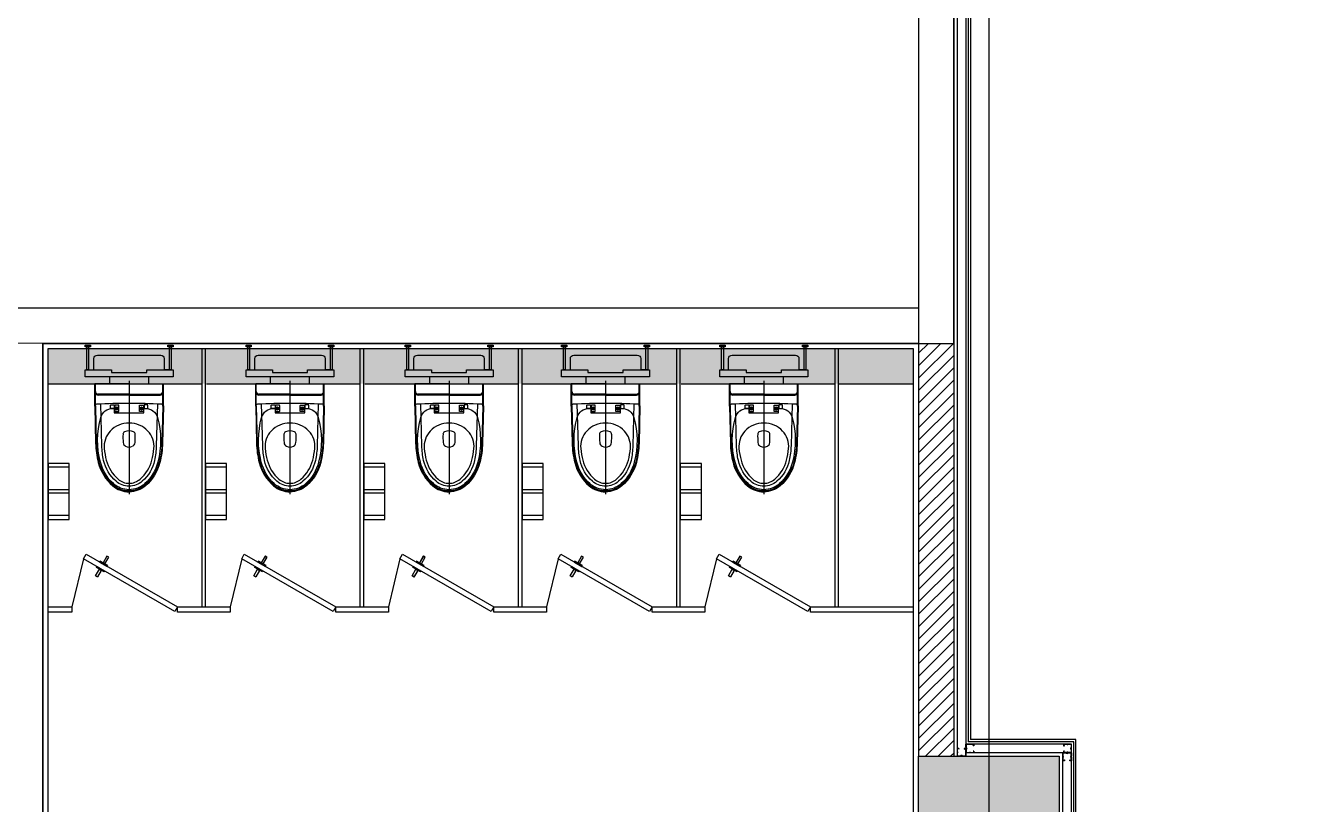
# Model space of a CAD drawing. Header units: metres. Extents: x 630750 to 860239, y 578133 to 726633.
# Drawn here: x 702824 to 710038, y 684435 to 688870 of the extents above; entities that cross this region are included whole.
import ezdxf

# ---------------------------------------------------------------- set-up
doc = ezdxf.new("R2010")
doc.units = ezdxf.units.M
doc.header["$LTSCALE"] = 300
doc.linetypes.add('CONTINOUS', pattern=[0])
doc.linetypes.add('업무시설_xr-base$0$CONTINOUS', pattern=[0])
for name, color, linetype in [('A-CEN-1', 1, 'Continuous'), ('A-CON', 2, 'Continuous'), ('A-WAL-BLK', 3, 'Continuous'), ('A-WALL-CONC', 2, 'Continuous'), ('CO-BATH', 6, 'Continuous'), ('KUK-DOOR', 4, 'Continuous'), ('KUK-DRYWALL', 4, 'Continuous'), ('KUK-TOILET-cubicle', 4, 'Continuous'), ('KUK-TOILET-equip', 5, 'Continuous'), ('KUK-TOILET-fu', 6, 'Continuous'), ('KUK-TOILET-젠다이', 7, 'Continuous'), ('KUK-WALL-FIN 1', 30, 'Continuous'), ('KUK-공사제외', 252, 'CONTINOUS'), ('KUK-석고보드', 201, 'Continuous')]:
    doc.layers.add(name, color=color, linetype=linetype)

# ---------------------------------------------------------------- blocks, each defined once
blk = doc.blocks.new('양변기')
at = {"layer": 'KUK-TOILET-equip'}
for points in [[(-311526.1, 215407.8), (-311526.1, 215398), (-311657.1, 215398), (-311657.1, 215407.8), (-311657.1, 215388), (-311666.1, 215388), (-311666.1, 215418), (-311657.1, 215418), (-311657.1, 215408), (-311526.1, 215408), (-311526.1, 215538), (-311511.1, 215538), (-311511.1, 215738), (-311526.1, 215738), (-311526.1, 215868), (-311657.1, 215868), (-311657.1, 215858), (-311666.1, 215858), (-311666.1, 215888), (-311657.1, 215888), (-311657.1, 215868.2), (-311657.1, 215878), (-311526.1, 215878), (-311526.1, 215868.2), (-311526.1, 215888), (-311486.1, 215888), (-311486.1, 215388), (-311526.1, 215388), (-311526.1, 215398)], [(-311526.1, 215878), (-311526.1, 215838), (-311526.1, 215888), (-311486.1, 215888), (-311486.1, 215748), (-311446.1, 215748)]]:
    blk.add_lwpolyline(points, dxfattribs=at)
blk.add_lwpolyline([(-311446.1, 215528), (-311486.1, 215528), (-311486.1, 215388), (-311526.1, 215388), (-311526.1, 215398), (-311526.1, 215438), (-311589.1, 215438, -0.414214), (-311609.1, 215458), (-311609.1, 215818, -0.414214), (-311589.1, 215838), (-311526.1, 215838)], format="xyb", dxfattribs=at)
at = {"layer": 'KUK-TOILET-fu', "color": 8}
for p, q in [((-311446.1, 215638), (-311446.1, 215833)), ((-311319.4, 215833), (-311446.1, 215833)), ((-311319.4, 215829.5), (-311446.1, 215829.5)), ((-311387.8, 215638), (-311387.8, 215814.5)), ((-311381.3, 215638), (-311381.3, 215814.5)), ((-311446.1, 215638), (-311446.1, 215443)), ((-311387.8, 215638), (-311387.8, 215461.5)), ((-311381.3, 215638), (-311381.3, 215461.5)), ((-311319.4, 215446.5), (-311446.1, 215446.5)), ((-311319.4, 215443), (-311446.1, 215443))]:
    blk.add_line(p, q, dxfattribs=at)
at = {"layer": 'KUK-TOILET-fu', "color": 1}
blk.add_line((-311463.3, 215638), (-310817.3, 215638), dxfattribs=at)
at = {"layer": 'KUK-TOILET-fu', "color": 8}
for points in [[(-311320, 215833, -0.012538), (-311319.3, 215833), (-311108, 215828.3, -0.055395), (-310998, 215813.1, -0.154276), (-310865.7, 215731.3, -0.179504), (-310831.1, 215638, -0.179504)], [(-311332.7, 215799.3), (-311093.6, 215792.9, -0.046704), (-311010.3, 215782.8, -0.161878), (-310890.9, 215712.1, -0.180796), (-310863.1, 215638, -0.180796), (-310890.9, 215563.9, -0.161878), (-311010.3, 215493.2, -0.046704), (-311093.6, 215483.2), (-311332.7, 215476.8)], [(-311319.9, 215829.5, -0.012538), (-311319.4, 215829.5), (-311108.1, 215824.8, -0.055395), (-310998.8, 215809.7, -0.154276), (-310868.4, 215729, -0.179504), (-310834.6, 215638, -0.179504)], [(-311320, 215443, 0.012538), (-311319.3, 215443), (-311108, 215447.7, 0.055395), (-310998, 215462.9, 0.154276), (-310865.7, 215544.8, 0.179504), (-310831.1, 215638, 0.179504)], [(-311319.9, 215446.5, 0.012538), (-311319.4, 215446.5), (-311108.1, 215451.2, 0.055395), (-310998.8, 215466.3, 0.154276), (-310868.4, 215547, 0.179504), (-310834.6, 215638, 0.179504)]]:
    blk.add_lwpolyline(points, format="xyb", dxfattribs=at)
for points in [[(-310836.1, 215638, -0.179504), (-310870, 215546.7, -0.154276), (-311000.7, 215465.8, -0.055395), (-311110.1, 215450.7), (-311321.4, 215445.1, -0.407666), (-311331.6, 215454.6, -0.012282), (-311336.1, 215638, -0.012282), (-311331.6, 215821.5, -0.407666), (-311321.4, 215831), (-311110.1, 215825.3, -0.055395), (-311000.7, 215810.2, -0.154276), (-310870, 215729.3, -0.179504)], [(-310843.1, 215638, -0.18681), (-310877.8, 215548.5, -0.145372), (-310999.7, 215474.9, -0.132064), (-311254.9, 215476.9, -0.337701), (-311306.1, 215544.5, -0.000623), (-311306.1, 215544.7), (-311306.1, 215551, -0.414214), (-311303.6, 215553.5), (-311282.1, 215553.5, 0.414214), (-311281.1, 215554.5), (-311281.1, 215638), (-311281.1, 215721.5, 0.414214), (-311282.1, 215722.5), (-311303.6, 215722.5, -0.414214), (-311306.1, 215725), (-311306.1, 215731.3, -0.000623), (-311306.1, 215731.5, -0.337701), (-311254.9, 215799.1, -0.132064), (-310999.7, 215801.2, -0.145372), (-310877.8, 215727.6, -0.18681)], [(-311306.6, 215723.1, 0.414214), (-311305.6, 215724.1), (-311305.6, 215743.5, 0.414214), (-311306.6, 215744.5), (-311325.7, 215744.5, 0.414214), (-311326.7, 215743.5), (-311326.7, 215724.1, 0.414214), (-311325.7, 215723.1)], [(-311306.1, 215696.5), (-311322.6, 215696.5, -0.414214), (-311323.6, 215697.5), (-311323.6, 215718.5, -0.414214), (-311322.6, 215719.5), (-311306.1, 215719.5), (-311289.6, 215719.5, -0.414214), (-311288.6, 215718.5), (-311288.6, 215697.5, -0.414214), (-311289.6, 215696.5)], [(-311306.6, 215553, -0.414214), (-311305.6, 215552), (-311305.6, 215532.5, -0.414214), (-311306.6, 215531.5), (-311325.7, 215531.5, -0.414214), (-311326.7, 215532.5), (-311326.7, 215552, -0.414214), (-311325.7, 215553)], [(-311306.1, 215579.5), (-311322.6, 215579.5, 0.414214), (-311323.6, 215578.5), (-311323.6, 215557.5, 0.414214), (-311322.6, 215556.5), (-311306.1, 215556.5), (-311289.6, 215556.5, 0.414214), (-311288.6, 215557.5), (-311288.6, 215578.5, 0.414214), (-311289.6, 215579.5)]]:
    blk.add_lwpolyline(points, format="xyb", close=True, dxfattribs=at)
for centre, radius in [((-311306.1, 215708), 8.06), ((-311304.6, 215708), 8.06), ((-311306.1, 215708), 5.5), ((-311306.1, 215568), 8.06), ((-311304.6, 215568), 8.06), ((-311306.1, 215568), 5.5)]:
    blk.add_circle(centre, radius, dxfattribs=at)
for centre, radius, start, end in [((-311402.8, 215814.5), 15, 0, 90), ((-311396.3, 215814.5), 15, 0, 90), ((-311089.7, 215653.3), 126.5, 84.18981, 133.57607), ((-311123, 215325.5), 456, 75.78655, 84.18981), ((-311062.9, 215563), 211, 40.70571, 75.78655), ((-311075.1, 215638), 147.6, 133.57607, 180), ((-310975.7, 215638), 96, 0, 40.70571), ((-311075.1, 215638), 147.6, 180, 226.42393), ((-311112.7, 215638), 64.9, 156.75355, 203.25833), ((-311158.6, 215657.7), 15, 92.29879, 156.75355), ((-311143.4, 215279.8), 393.3, 85.32034, 92.29879), ((-311113.3, 215646.8), 25, 27.4311, 85.32034), ((-311113.3, 215629.4), 25, 275.07111, 333.02296), ((-311130.2, 215638), 44, 333.02296, 27.4311), ((-310975.7, 215638), 96, 319.29429, 0), ((-311158.6, 215618.3), 15, 203.25833, 267.67386), ((-311144, 215976), 372.9, 267.67386, 275.07111), ((-311062.9, 215713), 211, 284.21345, 319.29429), ((-311089.7, 215622.7), 126.5, 226.42393, 275.81019), ((-311123, 215950.5), 456, 275.81019, 284.21345), ((-311402.8, 215461.5), 15, 270, 0), ((-311396.3, 215461.5), 15, 270, 0)]:
    blk.add_arc(centre, radius, start, end, dxfattribs=at)
blk = doc.blocks.new('DFGDFGBVF')
at = {"layer": 'KUK-TOILET-fu', "color": 8}
for p, q in [((939154.4, -22560.9), (939034.4, -22560.9)), ((939154.4, -22688.5), (939034.4, -22688.5)), ((939154.4, -22708.5), (939034.4, -22708.5)), ((939154.4, -22836), (939034.4, -22836))]:
    blk.add_line(p, q, dxfattribs=at)
at = {"layer": 'KUK-TOILET-fu', "color": 161, "elevation": 0}
blk.add_lwpolyline([(939034.4, -22538.5), (939034.4, -22858.5), (939154.4, -22858.5), (939154.4, -22538.5)], close=True, dxfattribs=at)
blk = doc.blocks.new('con1')
at = {"layer": 'A-WALL-CONC', "linetype": '업무시설_xr-base$0$CONTINOUS'}
h = blk.add_hatch(color=253, dxfattribs=at)
h.dxf.hatch_style = 1
h.paths.add_polyline_path([(-302595.9, -253222.2), (-301895.9, -253222.2), (-301895.9, -253922.2), (-302595.9, -253922.2)])
h.paths.add_polyline_path([(-384245.9, -253222.2), (-383545.9, -253222.2), (-383545.9, -253922.2), (-384245.9, -253922.2)])
h.paths.add_polyline_path([(-335095.9, -253172.2), (-334295.9, -253172.2), (-334295.9, -253972.2), (-335095.9, -253972.2)])
h.paths.add_polyline_path([(-354895.9, -253172.2), (-354095.9, -253172.2), (-354095.9, -253972.2), (-354895.9, -253972.2)])
h.paths.add_polyline_path([(-374695.9, -253172.2), (-373895.9, -253172.2), (-373895.9, -253972.2), (-374695.9, -253972.2)])
h.paths.add_polyline_path([(-325195.9, -253172.2), (-324395.9, -253172.2), (-324395.9, -253972.2), (-325195.9, -253972.2)])
h.paths.add_polyline_path([(-364745.9, -253222.2), (-364045.9, -253222.2), (-364045.9, -253922.2), (-364745.9, -253922.2)])
h.paths.add_polyline_path([(-344945.9, -253222.2), (-344245.9, -253222.2), (-344245.9, -253922.2), (-344945.9, -253922.2)])
h.paths.add_polyline_path([(-310045.9, -253222.2), (-309345.9, -253222.2), (-309345.9, -253922.2), (-310045.9, -253922.2)])
h.paths.add_polyline_path([(-318595.9, -253172.2), (-317795.9, -253172.2), (-317795.9, -253972.2), (-318595.9, -253972.2)])
h.paths.add_polyline_path([(-384245.9, -310859.9), (-383445.9, -310859.9), (-383445.9, -311659.9), (-384245.9, -311659.9)])
h.paths.add_polyline_path([(-384245.9, -305472.2), (-383445.9, -305472.2), (-383445.9, -306272.2), (-384245.9, -306272.2)])
h.paths.add_polyline_path([(-384245.9, -295572.2), (-383445.9, -295572.2), (-383445.9, -296372.2), (-384245.9, -296372.2)])
h.paths.add_polyline_path([(-384195.9, -276472.2), (-383595.9, -276472.2), (-383595.9, -275872.2), (-384195.9, -275872.2)])
h.paths.add_polyline_path([(-384245.9, -285672.2), (-383445.9, -285672.2), (-383445.9, -286472.2), (-384245.9, -286472.2)])
h.paths.add_polyline_path([(-384295.9, -269172.2), (-383495.9, -269172.2), (-383495.9, -269972.2), (-384295.9, -269972.2)])
h.paths.add_polyline_path([(-384295.9, -260672.2), (-383495.9, -260672.2), (-383495.9, -261472.2), (-384295.9, -261472.2)])
h.paths.add_polyline_path([(-376995.9, -285572.2), (-376195.9, -285572.2), (-376195.9, -286372.2), (-376995.9, -286372.2)], flags=17)
h.paths.add_polyline_path([(-374695.9, -276572.2), (-373895.9, -276572.2), (-373895.9, -275772.2), (-374695.9, -275772.2)], flags=17)
h.paths.add_polyline_path([(-364695.9, -285772.2), (-364095.9, -285772.2), (-364095.9, -286372.2), (-364695.9, -286372.2)], flags=17)
h.paths.add_polyline_path([(-364795.9, -275772.2), (-363995.9, -275772.2), (-363995.9, -276572.2), (-364795.9, -276572.2)], flags=17)
edge = h.paths.add_edge_path(flags=16)
edge.add_arc((-376495.9, -295972.2), 450, 0, 360)
edge = h.paths.add_edge_path(flags=16)
edge.add_arc((-354495.9, -302572.2), 450, 0, 360)
edge = h.paths.add_edge_path(flags=16)
edge.add_arc((-364395.9, -295972.2), 350, 0, 360)
edge = h.paths.add_edge_path(flags=16)
edge.add_arc((-354495.9, -295972.2), 450, 0, 360)
edge = h.paths.add_edge_path(flags=16)
edge.add_arc((-344595.9, -302572.2), 350, 0, 360)
edge = h.paths.add_edge_path(flags=16)
edge.add_arc((-344595.9, -295972.2), 350, 0, 360)
edge = h.paths.add_edge_path(flags=16)
edge.add_arc((-364395.9, -302572.2), 350, 0, 360)
h.paths.add_polyline_path([(-375978.1, -305715.7), (-376743.7, -305483.5), (-376976, -306249), (-376210.4, -306481.3)], flags=17)
h.paths.add_polyline_path([(-378097.8, -312701.2), (-378863.4, -312468.9), (-379095.6, -313234.5), (-378330.1, -313466.8)], flags=16)
h.paths.add_polyline_path([(-354767.9, -312099.6), (-355533.5, -311867.3), (-355765.8, -312632.8), (-355000.2, -312865.1)], flags=17)
h.paths.add_polyline_path([(-347591.1, -314277.3), (-348356.6, -314045), (-348588.9, -314810.6), (-347823.4, -315042.9)], flags=17)
h.paths.add_polyline_path([(-349725.3, -321310.6), (-350490.8, -321078.3), (-350723.1, -321843.9), (-349957.6, -322076.2)], flags=17)
h.paths.add_polyline_path([(-359198.7, -318436), (-359964.3, -318203.7), (-360196.6, -318969.2), (-359431, -319201.5)], flags=17)
edge = h.paths.add_edge_path(flags=16)
edge.add_arc((-324745.9, -312472.2), 450, 0, 360)
h.paths.add_polyline_path([(-318595.9, -311972.2), (-317795.9, -311972.2), (-317795.9, -312972.2), (-318595.9, -312972.2)], flags=17)
edge = h.paths.add_edge_path(flags=16)
edge.add_arc((-335145.9, -312472.2), 350, 0, 360)
edge = h.paths.add_edge_path(flags=16)
edge.add_arc((-338616.5, -317418.6), 450, 0, 360)
h.paths.add_polyline_path([(-340251.8, -324185.3), (-341017.4, -323953), (-341249.7, -324718.5), (-340484.1, -324950.8)], flags=17)
edge = h.paths.add_edge_path(flags=17)
edge.add_arc((-324745.9, -319072.2), 450, 0, 360)
h.paths.add_polyline_path([(-318695.9, -318672.2), (-317695.9, -318672.2), (-317695.9, -319472.2), (-318695.9, -319472.2)], flags=17)
h.paths.add_polyline_path([(-310095.9, -327072.2), (-309295.9, -327072.2), (-309295.9, -327872.2), (-310095.9, -327872.2)])
h.paths.add_polyline_path([(-316095.9, -322372.2), (-316095.9, -325422.2), (-311307.7, -325422.2), (-311307.7, -325222.2), (-315895.9, -325222.2), (-315895.9, -322572.2), (-309695.9, -322572.2), (-309695.9, -325222.2), (-310307.7, -325222.2), (-310307.7, -325422.2), (-309495.9, -325422.2), (-309495.9, -322372.2)], flags=17)
edge = h.paths.add_edge_path(flags=17)
edge.add_arc((-324795.9, -327472.2), 400, 0, 360)
edge = h.paths.add_edge_path(flags=17)
edge.add_arc((-318195.9, -329272.2), 450, 0, 360)
h.paths.add_polyline_path([(-310095.9, -331472.2), (-309295.9, -331472.2), (-309295.9, -332272.2), (-310095.9, -332272.2)])
edge = h.paths.add_edge_path(flags=16)
edge.add_arc((-334695.9, -302572.2), 350, 0, 360)
edge = h.paths.add_edge_path(flags=17)
edge.add_arc((-334695.9, -286072.2), 350, 0, 360)
edge = h.paths.add_edge_path(flags=16)
edge.add_arc((-334695.9, -295972.2), 350, 0, 360)
edge = h.paths.add_edge_path(flags=17)
edge.add_arc((-344595.9, -286072.2), 450, 0, 360)
h.paths.add_polyline_path([(-318595.9, -295472.2), (-317795.9, -295472.2), (-317795.9, -296472.2), (-318595.9, -296472.2)], flags=17)
h.paths.add_polyline_path([(-318595.9, -302072.2), (-317795.9, -302072.2), (-317795.9, -303072.2), (-318595.9, -303072.2)], flags=17)
edge = h.paths.add_edge_path(flags=16)
edge.add_arc((-324795.9, -302572.2), 450, 0, 360)
edge = h.paths.add_edge_path(flags=16)
edge.add_arc((-324795.9, -295972.2), 450, 0, 360)
edge = h.paths.add_edge_path(flags=17)
edge.add_arc((-324795.9, -286072.2), 450, 0, 360)
edge = h.paths.add_edge_path(flags=17)
edge.add_arc((-334695.9, -276172.2), 450, 0, 360)
edge = h.paths.add_edge_path(flags=17)
edge.add_arc((-344595.9, -276172.2), 450, 0, 360)
h.paths.add_polyline_path([(-318595.9, -275772.2), (-317795.9, -275772.2), (-317795.9, -276572.2), (-318595.9, -276572.2)], flags=17)
h.paths.add_polyline_path([(-318595.9, -285672.2), (-317795.9, -285672.2), (-317795.9, -286472.2), (-318595.9, -286472.2)], flags=17)
edge = h.paths.add_edge_path(flags=17)
edge.add_arc((-324795.9, -276172.2), 450, 0, 360)
h.paths.add_polyline_path([(-364795.9, -260672.2), (-363995.9, -260672.2), (-363995.9, -261472.2), (-364795.9, -261472.2)])
h.paths.add_polyline_path([(-364795.9, -269172.2), (-363995.9, -269172.2), (-363995.9, -269972.2), (-364795.9, -269972.2)], flags=17)
h.paths.add_polyline_path([(-325195.9, -269172.2), (-324395.9, -269172.2), (-324395.9, -269972.2), (-325195.9, -269972.2)], flags=17)
h.paths.add_polyline_path([(-310845.9, -260722.2), (-310045.9, -260722.2), (-310045.9, -261522.2), (-310845.9, -261522.2)], flags=17)
h.paths.add_polyline_path([(-325195.9, -260672.2), (-324395.9, -260672.2), (-324395.9, -261472.2), (-325195.9, -261472.2)])
h.paths.add_polyline_path([(-335095.9, -260672.2), (-334295.9, -260672.2), (-334295.9, -261472.2), (-335095.9, -261472.2)])
h.paths.add_polyline_path([(-344995.9, -260672.2), (-344195.9, -260672.2), (-344195.9, -261472.2), (-344995.9, -261472.2)])
h.paths.add_polyline_path([(-354895.9, -260672.2), (-354095.9, -260672.2), (-354095.9, -261472.2), (-354895.9, -261472.2)])
h.paths.add_polyline_path([(-354895.9, -269172.2), (-354095.9, -269172.2), (-354095.9, -269972.2), (-354895.9, -269972.2)], flags=17)
h.paths.add_polyline_path([(-344995.9, -269172.2), (-344195.9, -269172.2), (-344195.9, -269972.2), (-344995.9, -269972.2)], flags=17)
h.paths.add_polyline_path([(-335095.9, -269172.2), (-334295.9, -269172.2), (-334295.9, -269972.2), (-335095.9, -269972.2)], flags=17)
h.paths.add_polyline_path([(-310145.9, -275772.2), (-309345.9, -275772.2), (-309345.9, -276572.2), (-310145.9, -276572.2)])
h.paths.add_polyline_path([(-310145.9, -269172.2), (-309345.9, -269172.2), (-309345.9, -269972.2), (-310145.9, -269972.2)])
h.paths.add_polyline_path([(-309945.9, -312172.2), (-309345.9, -312172.2), (-309345.9, -312772.2), (-309945.9, -312772.2)], flags=17)
h.paths.add_polyline_path([(-309945.9, -302272.2), (-309345.9, -302272.2), (-309345.9, -302872.2), (-309945.9, -302872.2)], flags=17)
h.paths.add_polyline_path([(-310145.9, -295572.2), (-309345.9, -295572.2), (-309345.9, -296372.2), (-310145.9, -296372.2)])
h.paths.add_polyline_path([(-310145.9, -285672.2), (-309345.9, -285672.2), (-309345.9, -286472.2), (-310145.9, -286472.2)])
h.paths.add_polyline_path([(-366406.6, -311179.9), (-366585, -311089.4), (-367172.8, -312248.9), (-366994.4, -312339.4)], flags=16)
h.paths.add_polyline_path([(-367582.3, -313498.9), (-367760.7, -313408.4), (-368303.3, -314478.7), (-368124.9, -314569.2)], flags=16)
h.paths.add_polyline_path([(-374501.4, -323406.8), (-375266.9, -323174.5), (-375499.2, -323940), (-374733.7, -324172.3)], flags=17)
h.paths.add_polyline_path([(-380817, -321490.3), (-381582.5, -321258), (-381814.8, -322023.6), (-381049.3, -322255.9)])
h.paths.add_polyline_path([(-319504.7, -329605.3), (-319562.8, -329796.7), (-318586.8, -330092.9), (-318528.7, -329901.5)], flags=17)
h.paths.add_polyline_path([(-317399.5, -330244.1), (-317457.6, -330435.5), (-316481.5, -330731.7), (-316423.5, -330540.3)], flags=17)
h.paths.add_polyline_path([(-315294.3, -330882.9), (-315352.4, -331074.3), (-314376.3, -331370.5), (-314318.3, -331179.1)], flags=17)
h.paths.add_polyline_path([(-313189.1, -331521.7), (-313247.2, -331713.1), (-312271.1, -332009.3), (-312213, -331817.9)], flags=17)
h.paths.add_polyline_path([(-311083.9, -332160.5), (-311142, -332351.9), (-310165.9, -332648.1), (-310107.8, -332456.7)], flags=17)
h.paths.add_polyline_path([(-308978.7, -332799.4), (-309036.7, -332990.7), (-308060.7, -333286.9), (-308002.6, -333095.5)])
h.paths.add_polyline_path([(-306873.5, -333438.2), (-306931.5, -333629.5), (-305955.5, -333925.7), (-305897.4, -333734.3)])
h.paths.add_polyline_path([(-321610, -328966.5), (-321668, -329157.9), (-320692, -329454.1), (-320633.9, -329262.7)], flags=17)
h.paths.add_polyline_path([(-304768.2, -334077), (-304826.3, -334268.4), (-303850.3, -334564.5), (-303792.2, -334373.1)])
h.paths.add_polyline_path([(-366379.8, -308837.3), (-366525.2, -309124), (-365780.1, -309501.8), (-365997.1, -309929.9), (-365818.7, -310020.4), (-365281.9, -308961.4), (-368992.7, -307835.4), (-369050.7, -308026.8), (-368955, -308055.9), (-369303.5, -309204.2), (-369399.2, -309175.1), (-369457.2, -309366.5), (-369361.5, -309395.5), (-371190.9, -315424.1), (-373726.7, -314654.6), (-371897.4, -308626.1), (-370414.2, -309076.1), (-370356.1, -308884.7), (-371839.3, -308434.7), (-371490.9, -307286.4), (-370007.6, -307736.5), (-369949.6, -307545.1), (-371624.2, -307036.9), (-373976.1, -314787.9), (-369001.2, -316297.6), (-368712.8, -315728.7), (-368891.1, -315638.2), (-369103.7, -316057.4), (-370999.5, -315482.2), (-368763.6, -308113.9)], flags=17)
edge = h.paths.add_edge_path()
edge.add_line((-317995.9, -269122.2), (-318195.9, -269122.2))
edge.add_line((-318195.9, -266622.2), (-317995.9, -266622.2))
edge.add_line((-318195.9, -265972.2), (-318195.9, -266622.2))
edge.add_line((-318195.9, -269122.2), (-318195.9, -269672.2))
edge.add_line((-317995.9, -269472.2), (-317995.9, -269122.2))
edge.add_line((-317995.9, -266622.2), (-317995.9, -265972.2))
edge.add_line((-317070.9, -260922.2), (-317070.9, -260722.2))
edge.add_line((-317070.9, -260722.2), (-314895.9, -260722.2))
edge.add_line((-314895.9, -260722.2), (-314895.9, -260922.2))
edge.add_line((-314895.9, -260922.2), (-317070.9, -260922.2))
edge.add_line((-318195.9, -265972.2), (-321995.9, -265972.2))
edge.add_line((-321995.9, -265972.2), (-321995.9, -262022.2))
edge.add_line((-321995.9, -262022.2), (-321795.9, -262022.2))
edge.add_line((-321795.9, -262022.2), (-321795.9, -262922.2))
edge.add_line((-321795.9, -262922.2), (-321695.9, -262922.2))
edge.add_line((-321695.9, -262922.2), (-321695.9, -263122.2))
edge.add_line((-321695.9, -263122.2), (-321795.9, -263122.2))
edge.add_line((-321795.9, -263122.2), (-321795.9, -265772.2))
edge.add_line((-321795.9, -265772.2), (-314195.9, -265772.2))
edge.add_line((-314195.9, -265772.2), (-314195.9, -263122.2))
edge.add_line((-314195.9, -263122.2), (-320695.9, -263122.2))
edge.add_line((-320695.9, -263122.2), (-320695.9, -262922.2))
edge.add_line((-320695.9, -262922.2), (-319545.9, -262922.2))
edge.add_line((-319545.9, -262922.2), (-319545.9, -260922.2))
edge.add_line((-319545.9, -260922.2), (-321795.9, -260922.2))
edge.add_line((-321795.9, -260922.2), (-321795.9, -261022.2))
edge.add_line((-321795.9, -261022.2), (-321995.9, -261022.2))
edge.add_line((-321995.9, -261022.2), (-321995.9, -260722.2))
edge.add_line((-321995.9, -260722.2), (-317770.9, -260722.2))
edge.add_line((-317770.9, -260722.2), (-317770.9, -260922.2))
edge.add_line((-317995.9, -269472.2), (-314195.9, -269472.2))
edge.add_line((-314195.9, -269472.2), (-314195.9, -265972.2))
edge.add_line((-314195.9, -265972.2), (-317995.9, -265972.2))
edge.add_line((-317770.9, -260922.2), (-319345.9, -260922.2))
edge.add_line((-319345.9, -260922.2), (-319345.9, -262922.2))
edge.add_line((-319345.9, -262922.2), (-314195.9, -262922.2))
edge.add_line((-314195.9, -262922.2), (-314195.9, -260722.2))
edge.add_line((-314195.9, -260722.2), (-313995.9, -260722.2))
edge.add_line((-313995.9, -260722.2), (-313995.9, -269672.2))
edge.add_line((-313995.9, -269672.2), (-318195.9, -269672.2))
edge.add_line((-309345.9, -286472.2), (-309345.9, -312772.2))
edge.add_line((-309545.9, -302872.2), (-309545.9, -312172.2))
edge.add_line((-309545.9, -296372.2), (-309545.9, -302272.2))
edge.add_line((-309545.9, -286472.2), (-309545.9, -295572.2))
edge.add_line((-375426.6, -323700.8), (-380976.7, -322016.6))
edge.add_line((-334860, -324841.4), (-335146.9, -325786.6))
edge.add_line((-334660.1, -325215.5), (-334859.8, -325873.7))
edge.add_line((-324795.9, -328208.8), (-324795.9, -327872.2))
edge.add_line((-324595.9, -328060.4), (-324595.9, -327818.6))
edge.add_line((-324795.9, -328208.8), (-322797.2, -328815.2))
edge.add_line((-322797.2, -328815.2), (-322739.1, -328623.9))
edge.add_line((-322739.1, -328623.9), (-324595.9, -328060.4))
edge.add_line((-337531.2, -334677.3), (-338201, -334474.1))
edge.add_line((-338201, -334474.1), (-338404.3, -335143.9))
edge.add_line((-338404.3, -335143.9), (-337734.4, -335347.2))
edge.add_line((-337734.4, -335347.2), (-337531.2, -334677.3))
edge = h.paths.add_edge_path()
edge.add_line((-339857.9, -323400.5), (-339799.8, -323209.1))
edge.add_line((-339799.8, -323209.1), (-337930.3, -317052.2))
edge.add_line((-337930.3, -317052.2), (-338217.3, -316965))
edge.add_line((-338217.3, -316965), (-338268.5, -317133.4))
edge.add_arc((-338616.5, -317418.6), 450, -73.11347, 39.33184, ccw=False)
edge.add_line((-338485.8, -317849.2), (-340145, -323313.3))
edge.add_line((-340145, -323313.3), (-339857.9, -323400.5))
at = {"layer": 'A-CON'}
blk.add_lwpolyline([(-364795.9, -260672.2), (-363995.9, -260672.2), (-363995.9, -261472.2), (-364795.9, -261472.2)], close=True, dxfattribs=at)

msp = doc.modelspace()

# ---------------------------------------------------------------- hatches: boundary and pattern name
at = {"layer": 'A-WAL-BLK'}
h = msp.add_hatch(dxfattribs=at)
h.set_pattern_fill('ANSI31', color=251, scale=400, style=0)
h.set_pattern_definition([(45, (1072700.25, 440364.125), (-35.355339, 35.355339), [])])
h.paths.add_polyline_path([(706724.4, 672935.2), (706724.4, 673125.8), (704514.4, 673298.1), (704514.4, 676370.2), (706024.4, 676370.2), (706024.4, 676470.2), (704514.4, 676470.2), (704514.4, 680980.2), (707904.4, 680980.2), (707904.4, 676210.2), (708104.4, 676210.2), (708104.4, 683910.2), (707904.4, 683910.2), (707904.4, 681180.2), (704514.4, 681180.2), (704514.4, 682130.2), (704324.4, 682130.2), (704324.4, 673122.3)])
h.paths.add_polyline_path([(702924.4, 683380.2), (706664.4, 683380.2), (706664.4, 684330.2), (706504.4, 684330.2), (706504.4, 683580.2), (702924.4, 683580.2)])
h.paths.add_polyline_path([(707904.4, 684710.2), (708104.4, 684710.2), (708104.4, 687060.2), (707904.4, 687060.2)])
h.paths.add_polyline_path([(706009.4, 674640.2), (706009.4, 675170.2), (705809.4, 675170.2), (705809.4, 674440.2), (707904.4, 674440.2), (707904.4, 674640.2)])
at = {"layer": 'KUK-TOILET-젠다이'}
h = msp.add_hatch(dxfattribs=at)
h.set_pattern_fill('AR-CONC', color=251, scale=25, angle=180, style=0)
h.set_pattern_definition([(230, (389373.55, 899721.35), (-179.315046, 15.688034), [18.75, -206.25]), (175, (389373.55, 899721.35), (34.68783, -188.04803), [15, -165]), (280.4514, (389358.61, 899722.66), (-144.627345, -172.359886), [15.93505, -175.28553]), (226.1842, (389373.55, 899671.35), (-266.81026, 41.37975), [28.125, -309.375]), (276.6356, (389351.32, 899674.8), (-233.66568, -243.52947), [23.90257, -262.92825]), (171.1842, (389373.55, 899671.35), (-233.66549, -243.52965), [22.5, -247.5]), (201, (389348.55, 899683.85), (-149.226763, 100.65472), [18.75, -206.25]), (146, (389348.55, 899683.85), (-60.82883, -181.28751), [15, -165]), (251.4514, (389336.12, 899692.24), (-210.05566, -80.632624), [15.93505, -175.28553]), (217.5, (389373.55, 899721.35), (-3.039964, -83.223463), [0, -163, 0, -167.5, 0, -165.625]), (187.5, (389373.55, 899721.35), (-65.767384, -98.602928), [0, -95.5, 0, -159.25, 0, -63.125]), (147.5, (389429.3, 899721.35), (-133.455609, 5.638718), [0, -62.5, 0, -195, 0, -258.75]), (137.5, (389454.3, 899721.35), (-145.796542, -25.026246), [0, -81.25, 0, -129.5, 0, -183.75])])
h.paths.add_polyline_path([(707874.4, 686830.2), (702954.4, 686830.2), (702954.4, 687030.2), (707874.4, 687030.3)])

# ---------------------------------------------------------------- linework, layer by layer
at = {"layer": 'A-CEN-1', "linetype": 'Continuous'}
msp.add_line((708304.4, 708258.8), (708304.4, 640745.8), dxfattribs=at)
at = {"layer": 'A-CON'}
msp.add_lwpolyline([(707904.4, 684710.2), (708704.4, 684710.2), (708704.4, 683910.2), (707904.4, 683910.2)], close=True, dxfattribs=at)
at = {"layer": 'A-WAL-BLK'}
for p, q in [((707904.4, 696510.2), (707904.4, 684710.2)), ((708104.4, 691460.2), (708104.4, 684710.2)), ((707904.4, 687260.2), (702524.4, 687260.2)), ((707904.4, 687060.3), (702524.4, 687060.2)), ((702924.4, 687060.2), (702924.4, 678213.9)), ((707904.4, 687060.2), (707904.4, 684710.2)), ((707904.4, 687060.2), (707904.4, 684710.2))]:
    msp.add_line(p, q, dxfattribs=at)
at = {"layer": 'KUK-DOOR', "color": 14}
for p, q in [((703154.8, 685834.3), (703089.4, 685560.2)), ((703249.8, 685821.2), (703246.7, 685815.8)), ((703246.7, 685815.8), (703290, 685790.8)), ((703249.9, 685821.2), (703246.8, 685815.8)), ((703246.8, 685815.8), (703290.1, 685790.8)), ((703293.1, 685796.2), (703249.8, 685821.2)), ((703287.9, 685849.7), (703266, 685811.8)), ((703266, 685811.8), (703276.8, 685805.6)), ((703288, 685849.7), (703266.1, 685811.9)), ((703276.8, 685805.6), (703298.7, 685843.5)), ((703277, 685805.6), (703298.8, 685843.5)), ((703298.7, 685843.5), (703287.9, 685849.7)), ((703298.8, 685843.5), (703288, 685849.7)), ((704054.8, 685834.3), (703989.4, 685560.2)), ((704149.8, 685821.2), (704146.7, 685815.8)), ((704146.7, 685815.8), (704190, 685790.8)), ((704149.9, 685821.2), (704146.8, 685815.8)), ((704146.8, 685815.8), (704190.1, 685790.8)), ((704193.1, 685796.2), (704149.8, 685821.2)), ((704187.9, 685849.7), (704166, 685811.8)), ((704166, 685811.8), (704176.8, 685805.6)), ((704188, 685849.7), (704166.1, 685811.9)), ((704176.8, 685805.6), (704198.7, 685843.5)), ((704177, 685805.6), (704198.8, 685843.5)), ((704198.7, 685843.5), (704187.9, 685849.7)), ((704198.8, 685843.5), (704188, 685849.7)), ((704954.8, 685834.3), (704889.4, 685560.2)), ((705049.8, 685821.2), (705046.7, 685815.8)), ((705046.7, 685815.8), (705090, 685790.8)), ((705049.9, 685821.2), (705046.8, 685815.8)), ((705046.8, 685815.8), (705090.1, 685790.8)), ((705093.1, 685796.2), (705049.8, 685821.2)), ((705087.9, 685849.7), (705066, 685811.8)), ((705066, 685811.8), (705076.8, 685805.6)), ((705088, 685849.7), (705066.1, 685811.9)), ((705076.8, 685805.6), (705098.7, 685843.5)), ((705077, 685805.6), (705098.8, 685843.5)), ((705098.7, 685843.5), (705087.9, 685849.7)), ((705098.8, 685843.5), (705088, 685849.7)), ((705854.8, 685834.3), (705789.4, 685560.2)), ((705949.8, 685821.2), (705946.7, 685815.8)), ((705946.7, 685815.8), (705990, 685790.8)), ((705949.9, 685821.2), (705946.8, 685815.8)), ((705946.8, 685815.8), (705990.1, 685790.8)), ((705993.1, 685796.2), (705949.8, 685821.2)), ((705987.9, 685849.7), (705966, 685811.8)), ((705966, 685811.8), (705976.8, 685805.6)), ((705988, 685849.7), (705966.1, 685811.9)), ((705976.8, 685805.6), (705998.7, 685843.5)), ((705977, 685805.6), (705998.8, 685843.5)), ((705998.7, 685843.5), (705987.9, 685849.7)), ((705998.8, 685843.5), (705988, 685849.7)), ((706754.8, 685834.3), (706689.4, 685560.2)), ((706849.8, 685821.2), (706846.7, 685815.8)), ((706846.7, 685815.8), (706890, 685790.8)), ((706849.9, 685821.2), (706846.8, 685815.8)), ((706846.8, 685815.8), (706890.1, 685790.8)), ((706893.1, 685796.2), (706849.8, 685821.2)), ((706887.9, 685849.7), (706866, 685811.8)), ((706866, 685811.8), (706876.8, 685805.6)), ((706888, 685849.7), (706866.1, 685811.9)), ((706876.8, 685805.6), (706898.7, 685843.5)), ((706877, 685805.6), (706898.8, 685843.5)), ((706898.7, 685843.5), (706887.9, 685849.7)), ((706898.8, 685843.5), (706888, 685849.7)), ((703223.5, 685736.9), (703245.4, 685774.8)), ((703234.4, 685730.6), (703223.5, 685736.9)), ((703223.6, 685736.8), (703245.4, 685774.7)), ((703234.4, 685730.5), (703223.6, 685736.8)), ((703229.1, 685784.1), (703232.2, 685789.5)), ((703229.2, 685784), (703232.3, 685789.4)), ((703272.5, 685759.1), (703229.2, 685784)), ((703232.3, 685789.4), (703275.6, 685764.5)), ((703256.2, 685768.5), (703234.4, 685730.6)), ((703256.2, 685768.4), (703234.4, 685730.5)), ((703245.4, 685774.8), (703256.2, 685768.5)), ((703245.4, 685774.7), (703256.2, 685768.4)), ((703275.6, 685764.6), (703272.4, 685759.2)), ((703275.6, 685764.5), (703272.5, 685759.1)), ((703290, 685790.8), (703293.1, 685796.2)), ((703290.1, 685790.8), (703293.2, 685796.2)), ((704123.5, 685736.9), (704145.4, 685774.8)), ((704134.4, 685730.6), (704123.5, 685736.9)), ((704123.6, 685736.8), (704145.4, 685774.7)), ((704134.4, 685730.5), (704123.6, 685736.8)), ((704129.1, 685784.1), (704132.2, 685789.5)), ((704129.2, 685784), (704132.3, 685789.4)), ((704172.5, 685759.1), (704129.2, 685784)), ((704132.3, 685789.4), (704175.6, 685764.5)), ((704156.2, 685768.5), (704134.4, 685730.6)), ((704156.2, 685768.4), (704134.4, 685730.5)), ((704145.4, 685774.8), (704156.2, 685768.5)), ((704145.4, 685774.7), (704156.2, 685768.4)), ((704175.6, 685764.6), (704172.4, 685759.2)), ((704175.6, 685764.5), (704172.5, 685759.1)), ((704190, 685790.8), (704193.1, 685796.2)), ((704190.1, 685790.8), (704193.2, 685796.2)), ((705023.5, 685736.9), (705045.4, 685774.8)), ((705034.4, 685730.6), (705023.5, 685736.9)), ((705023.6, 685736.8), (705045.4, 685774.7)), ((705034.4, 685730.5), (705023.6, 685736.8)), ((705029.1, 685784.1), (705032.2, 685789.5)), ((705029.2, 685784), (705032.3, 685789.4)), ((705072.5, 685759.1), (705029.2, 685784)), ((705032.3, 685789.4), (705075.6, 685764.5)), ((705056.2, 685768.5), (705034.4, 685730.6)), ((705056.2, 685768.4), (705034.4, 685730.5)), ((705045.4, 685774.8), (705056.2, 685768.5)), ((705045.4, 685774.7), (705056.2, 685768.4)), ((705075.6, 685764.6), (705072.4, 685759.2)), ((705075.6, 685764.5), (705072.5, 685759.1)), ((705090, 685790.8), (705093.1, 685796.2)), ((705090.1, 685790.8), (705093.2, 685796.2)), ((705923.5, 685736.9), (705945.4, 685774.8)), ((705934.4, 685730.6), (705923.5, 685736.9)), ((705923.6, 685736.8), (705945.4, 685774.7)), ((705934.4, 685730.5), (705923.6, 685736.8)), ((705929.1, 685784.1), (705932.2, 685789.5)), ((705929.2, 685784), (705932.3, 685789.4)), ((705972.5, 685759.1), (705929.2, 685784)), ((705932.3, 685789.4), (705975.6, 685764.5)), ((705956.2, 685768.5), (705934.4, 685730.6)), ((705956.2, 685768.4), (705934.4, 685730.5)), ((705945.4, 685774.8), (705956.2, 685768.5)), ((705945.4, 685774.7), (705956.2, 685768.4)), ((705975.6, 685764.6), (705972.4, 685759.2)), ((705975.6, 685764.5), (705972.5, 685759.1)), ((705990, 685790.8), (705993.1, 685796.2)), ((705990.1, 685790.8), (705993.2, 685796.2)), ((706823.5, 685736.9), (706845.4, 685774.8)), ((706834.4, 685730.6), (706823.5, 685736.9)), ((706823.6, 685736.8), (706845.4, 685774.7)), ((706834.4, 685730.5), (706823.6, 685736.8)), ((706829.1, 685784.1), (706832.2, 685789.5)), ((706829.2, 685784), (706832.3, 685789.4)), ((706872.5, 685759.1), (706829.2, 685784)), ((706832.3, 685789.4), (706875.6, 685764.5)), ((706856.2, 685768.5), (706834.4, 685730.6)), ((706856.2, 685768.4), (706834.4, 685730.5)), ((706845.4, 685774.8), (706856.2, 685768.5)), ((706845.4, 685774.7), (706856.2, 685768.4)), ((706875.6, 685764.6), (706872.4, 685759.2)), ((706875.6, 685764.5), (706872.5, 685759.1)), ((706890, 685790.8), (706893.1, 685796.2)), ((706890.1, 685790.8), (706893.2, 685796.2))]:
    msp.add_line(p, q, dxfattribs=at)
for points in [[(703689.4, 685560.2), (703674.4, 685534.3), (703154.8, 685834.3), (703169.8, 685860.2)], [(704589.4, 685560.2), (704574.4, 685534.3), (704054.8, 685834.3), (704069.8, 685860.2)], [(705489.4, 685560.2), (705474.4, 685534.3), (704954.8, 685834.3), (704969.8, 685860.2)], [(706389.4, 685560.2), (706374.4, 685534.3), (705854.8, 685834.3), (705869.8, 685860.2)], [(707289.4, 685560.2), (707274.4, 685534.3), (706754.8, 685834.3), (706769.8, 685860.2)]]:
    msp.add_lwpolyline(points, close=True, dxfattribs=at)
at = {"layer": 'KUK-DRYWALL'}
for p, q in [((708124.4, 691460.2), (708124.4, 684710.2)), ((708174.4, 691460.2), (708174.4, 684710.2)), ((708774.4, 684780.2), (708174.4, 684780.2)), ((708774.4, 684730.2), (708174.4, 684730.2)), ((708724.4, 683840.2), (708724.4, 684730.2)), ((708774.4, 683840.2), (708774.4, 684780.2))]:
    msp.add_line(p, q, dxfattribs=at)
at = {"layer": 'KUK-DRYWALL', "color": 8}
for points in [[(708134.4, 684754.2), (708134.4, 684755.2), (708124.4, 684755.2), (708124.4, 684735.2, -1), (708124.4, 684730.2), (708124.4, 684710.2), (708142.9, 684710.2, -0.589997), (708155.9, 684710.2), (708174.4, 684710.2), (708174.4, 684730.2, -1), (708174.4, 684735.2), (708174.4, 684755.2), (708164.4, 684755.2), (708164.4, 684750.2), (708165.4, 684750.2), (708165.4, 684754.2), (708173.4, 684754.2), (708173.4, 684736.1, 0.745356), (708173.4, 684729.4), (708173.4, 684711.2), (708156.5, 684711.2, 0.542783), (708142.3, 684711.2), (708125.4, 684711.2), (708125.4, 684729.4, 0.745356), (708125.4, 684736.1), (708125.4, 684754.2), (708133.4, 684754.2), (708133.4, 684750.2), (708134.4, 684750.2), (708134.4, 684755.2)], [(708218.4, 684740.2), (708219.4, 684740.2), (708219.4, 684730.2), (708199.4, 684730.2, 1), (708194.4, 684730.2), (708174.4, 684730.2), (708174.4, 684748.7, 0.589997), (708174.4, 684761.7), (708174.4, 684780.2), (708194.4, 684780.2, 1), (708199.4, 684780.2), (708219.4, 684780.2), (708219.4, 684770.2), (708214.4, 684770.2), (708214.4, 684771.2), (708218.4, 684771.2), (708218.4, 684779.2), (708200.2, 684779.2, -0.745356), (708193.5, 684779.2), (708175.4, 684779.2), (708175.4, 684762.3, -0.542783), (708175.4, 684748.2), (708175.4, 684731.2), (708193.5, 684731.2, -0.745356), (708200.2, 684731.2), (708218.4, 684731.2), (708218.4, 684739.2), (708214.4, 684739.2), (708214.4, 684740.2), (708219.4, 684740.2)], [(708734.4, 684686.2), (708734.4, 684685.2), (708724.4, 684685.2), (708724.4, 684705.2, 1), (708724.4, 684710.2), (708724.4, 684730.2), (708742.9, 684730.2, 0.589997), (708755.9, 684730.2), (708774.4, 684730.2), (708774.4, 684710.2, 1), (708774.4, 684705.2), (708774.4, 684685.2), (708764.4, 684685.2), (708764.4, 684690.2), (708765.4, 684690.2), (708765.4, 684686.2), (708773.4, 684686.2), (708773.4, 684704.4, -0.745356), (708773.4, 684711.1), (708773.4, 684729.2), (708756.5, 684729.2, -0.542783), (708742.3, 684729.2), (708725.4, 684729.2), (708725.4, 684711.1, -0.745356), (708725.4, 684704.4), (708725.4, 684686.2), (708733.4, 684686.2), (708733.4, 684690.2), (708734.4, 684690.2), (708734.4, 684685.2)], [(708730.4, 684740.2), (708729.4, 684740.2), (708729.4, 684730.2), (708749.4, 684730.2, -1), (708754.4, 684730.2), (708774.4, 684730.2), (708774.4, 684748.7, -0.589997), (708774.4, 684761.7), (708774.4, 684780.2), (708754.4, 684780.2, -1), (708749.4, 684780.2), (708729.4, 684780.2), (708729.4, 684770.2), (708734.4, 684770.2), (708734.4, 684771.2), (708730.4, 684771.2), (708730.4, 684779.2), (708748.5, 684779.2, 0.745356), (708755.2, 684779.2), (708773.4, 684779.2), (708773.4, 684762.3, 0.542783), (708773.4, 684748.2), (708773.4, 684731.2), (708755.2, 684731.2, 0.745356), (708748.5, 684731.2), (708730.4, 684731.2), (708730.4, 684739.2), (708734.4, 684739.2), (708734.4, 684740.2), (708729.4, 684740.2)]]:
    msp.add_lwpolyline(points, format="xyb", dxfattribs=at)
at = {"layer": 'KUK-TOILET-cubicle'}
for p, q in [((703829.4, 685560.2), (703829.4, 687030.2)), ((703849.4, 685560.2), (703849.4, 687030.2)), ((704729.4, 685560.2), (704729.4, 687030.2)), ((704749.4, 685560.2), (704749.4, 687030.2)), ((705629.4, 685560.2), (705629.4, 687030.2)), ((705649.4, 685560.2), (705649.4, 687030.2)), ((706529.4, 685560.2), (706529.4, 687030.2)), ((706549.4, 685560.2), (706549.4, 687030.2)), ((707429.4, 685560.2), (707429.4, 687030.2)), ((707449.4, 685560.2), (707449.4, 687030.2))]:
    msp.add_line(p, q, dxfattribs=at)
for points in [[(703089.4, 685530.2), (702954.4, 685530.2), (702954.4, 685560.2), (703089.4, 685560.2)], [(703689.4, 685560.2), (703989.4, 685560.2), (703989.4, 685530.2), (703689.4, 685530.2)], [(704589.4, 685560.2), (704889.4, 685560.2), (704889.4, 685530.2), (704589.4, 685530.2)], [(705489.4, 685560.2), (705789.4, 685560.2), (705789.4, 685530.2), (705489.4, 685530.2)], [(706389.4, 685560.2), (706689.4, 685560.2), (706689.4, 685530.2), (706389.4, 685530.2)], [(707289.4, 685560.2), (707874.4, 685560.2), (707874.4, 685530.2), (707289.4, 685530.2)]]:
    msp.add_lwpolyline(points, close=True, dxfattribs=at)
at = {"layer": 'KUK-TOILET-젠다이'}
for p, q in [((702954.4, 686830.2), (703829.4, 686830.2)), ((703854.4, 686830.2), (704729.4, 686830.2)), ((704754.4, 686830.2), (705629.4, 686830.2)), ((705654.4, 686830.2), (706529.4, 686830.2)), ((706554.4, 686830.2), (707429.4, 686830.2)), ((707449.4, 686830.2), (707874.4, 686830.2))]:
    msp.add_line(p, q, dxfattribs=at)
at = {"layer": 'KUK-WALL-FIN 1', "color": 182, "linetype": '업무시설_xr-base$0$CONTINOUS'}
for p, q in [((702954.4, 687030.2), (707874.4, 687030.3)), ((702954.4, 683610.2), (702954.4, 687030.2)), ((707874.4, 687030.3), (707874.4, 681210.2))]:
    msp.add_line(p, q, dxfattribs=at)
at = {"layer": 'KUK-공사제외'}
msp.add_lwpolyline([(698054.4, 673610.2), (702924.4, 673231.1), (702924.2, 687060.2), (708104.4, 687060.2), (708104.5, 696660.2), (695504.4, 696510.2), (695504.4, 695510.2), (697454.4, 695510.2), (697454.4, 692010.2), (698004.4, 692010.2), (698004.4, 691410.2), (698054.4, 691410.2), (698054.4, 673610.2)], dxfattribs=at)
at = {"layer": 'KUK-석고보드', "ltscale": 10}
for p, q in [((708186.9, 691377.7), (708186.9, 684792.7)), ((708199.4, 691365.2), (708199.4, 684805.2)), ((708786.9, 684792.7), (708186.9, 684792.7)), ((708799.4, 684805.2), (708199.4, 684805.2)), ((708786.9, 683827.7), (708786.9, 684792.7)), ((708799.4, 683815.2), (708799.4, 684805.2))]:
    msp.add_line(p, q, dxfattribs=at)

# ---------------------------------------------------------------- block references
at = {"layer": 'A-CON'}
msp.add_blockref('con1', (1072700.2, 945382.4), dxfattribs=at)
at = {"layer": 'CO-BATH', "color": 161}
for p in [(-236080.1, 708915.7), (-235185.1, 708915.7), (-234285.1, 708915.7), (-233385.1, 708915.7), (-232485.1, 708915.7)]:
    msp.add_blockref('DFGDFGBVF', p, dxfattribs=at)
at = {"layer": 'KUK-TOILET-fu', "rotation": 270}
for p in [(487776.4, 375384.1), (488691.4, 375384.1), (489596.4, 375384.1), (490486.4, 375384.1), (491386.4, 375384.1)]:
    msp.add_blockref('양변기', p, dxfattribs=at)

doc.saveas('drawing.dxf')
